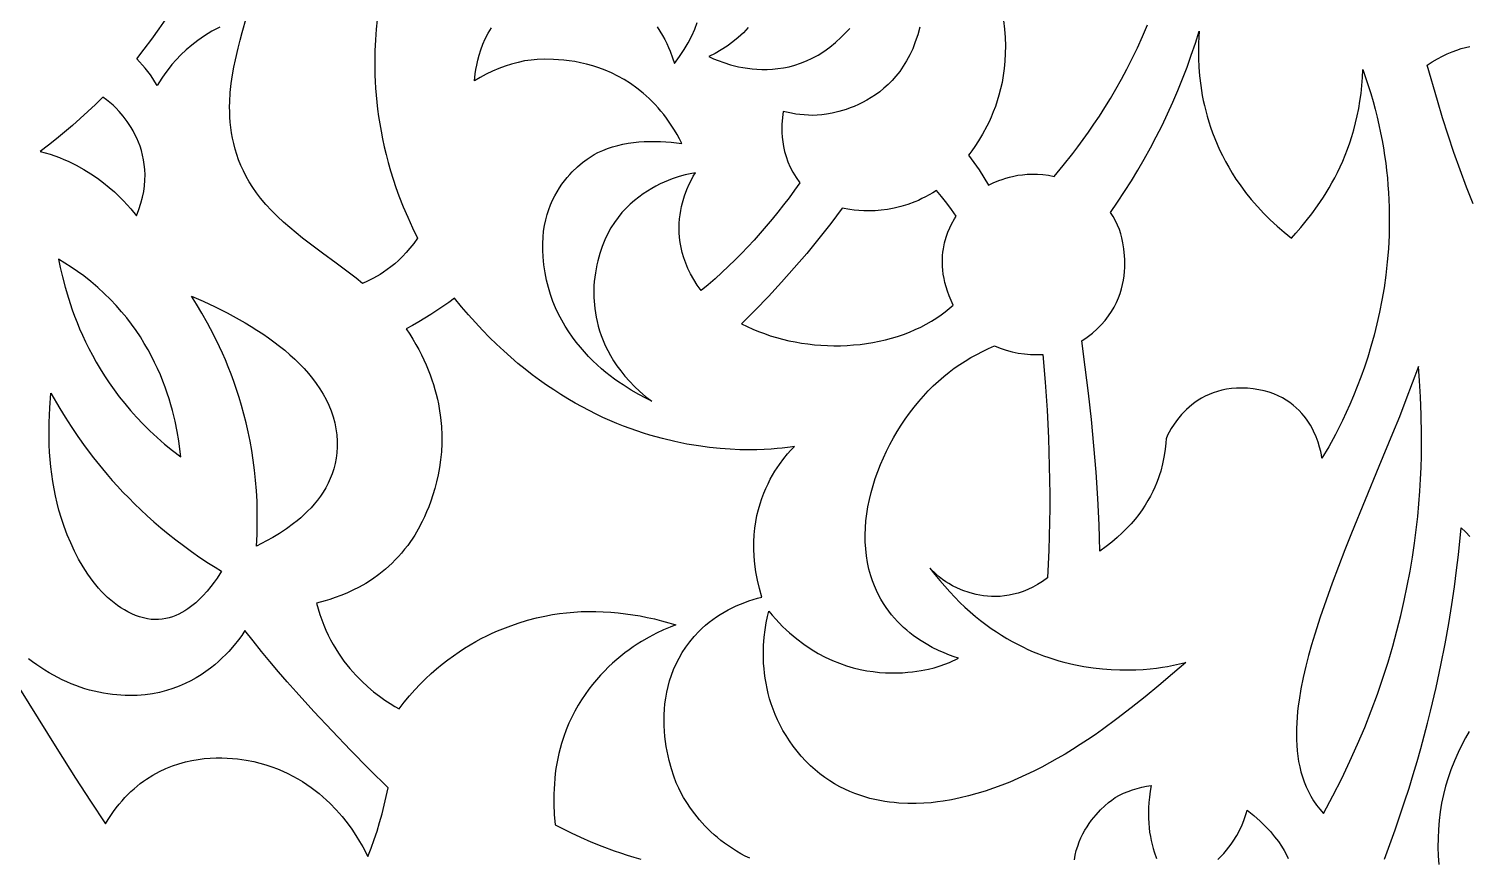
# Model space of a CAD drawing. Extents: x -570 to 570, y -570 to 570.
# Drawn here: x -408.2 to -317.7, y -262 to -209.9 of the extents above; entities that cross this region are included whole.
import ezdxf

# ---------------------------------------------------------------- set-up
doc = ezdxf.new("R2010")
doc.units = 0
doc.layers.add('LAYER_1', color=18, linetype='CONTINUOUS')
doc.layers.add('LAYER_2', color=174, linetype='CONTINUOUS')

msp = doc.modelspace()

# ---------------------------------------------------------------- linework, layer by layer
at = {"layer": 'LAYER_1'}
for points in [[(-396.239, -209.762), (-396.489, -209.889), (-396.73, -210.02), (-396.962, -210.157), (-397.186, -210.297), (-397.609, -210.587), (-397.999, -210.887), (-398.356, -211.194), (-398.683, -211.503), (-398.98, -211.812), (-399.247, -212.115), (-399.487, -212.41), (-399.699, -212.693), (-399.884, -212.959), (-400.18, -213.428), (-400.312, -213.201), (-400.453, -212.977), (-400.602, -212.759), (-400.76, -212.546), (-400.924, -212.339), (-401.096, -212.139), (-401.275, -211.945), (-401.461, -211.758), (-400.984, -211.135), (-400.516, -210.505), (-400.056, -209.868), (-399.605, -209.225)], [(-386.335, -209.288), (-386.397, -209.895), (-386.448, -210.549), (-386.481, -211.248), (-386.494, -211.991), (-386.482, -212.776), (-386.466, -213.184), (-386.441, -213.601), (-386.408, -214.028), (-386.366, -214.465), (-386.314, -214.911), (-386.253, -215.366), (-386.18, -215.83), (-386.097, -216.303), (-386.002, -216.784), (-385.895, -217.273), (-385.775, -217.771), (-385.642, -218.276), (-385.495, -218.788), (-385.334, -219.309), (-385.158, -219.836), (-384.967, -220.37), (-384.703, -221.045), (-384.42, -221.711), (-384.121, -222.372), (-383.812, -223.027), (-384.041, -223.35), (-384.275, -223.65), (-384.513, -223.927), (-384.753, -224.182), (-384.993, -224.416), (-385.233, -224.63), (-385.47, -224.825), (-385.703, -225.002), (-385.931, -225.161), (-386.152, -225.304), (-386.568, -225.545), (-386.94, -225.732), (-387.255, -225.872), (-387.664, -225.546), (-388.08, -225.226), (-388.923, -224.598), (-389.772, -223.975), (-390.615, -223.344), (-391.03, -223.023), (-391.438, -222.695), (-391.839, -222.359), (-392.23, -222.014), (-392.609, -221.658), (-392.977, -221.29), (-393.33, -220.907), (-393.667, -220.509), (-393.927, -220.172), (-394.166, -219.831), (-394.382, -219.489), (-394.578, -219.145), (-394.753, -218.799), (-394.91, -218.453), (-395.048, -218.107), (-395.169, -217.762), (-395.273, -217.418), (-395.362, -217.075), (-395.436, -216.735), (-395.495, -216.397), (-395.542, -216.063), (-395.577, -215.732), (-395.6, -215.406), (-395.613, -215.085), (-395.616, -214.769), (-395.61, -214.46), (-395.575, -213.861), (-395.515, -213.293), (-395.437, -212.761), (-395.348, -212.268), (-395.255, -211.819), (-395.082, -211.071), (-394.961, -210.583), (-394.829, -210.098), (-394.547, -209.131)], [(-352.222, -209.766), (-352.349, -210.243), (-352.496, -210.691), (-352.661, -211.112), (-352.844, -211.507), (-353.042, -211.876), (-353.254, -212.221), (-353.479, -212.541), (-353.714, -212.839), (-353.959, -213.114), (-354.212, -213.368), (-354.471, -213.602), (-354.735, -213.816), (-355.002, -214.011), (-355.271, -214.188), (-355.54, -214.348), (-355.808, -214.492), (-356.073, -214.621), (-356.334, -214.736), (-356.589, -214.836), (-356.836, -214.924), (-357.303, -215.066), (-357.722, -215.166), (-358.081, -215.233), (-358.367, -215.272), (-358.675, -215.298), (-358.944, -215.303), (-359.212, -215.296), (-359.481, -215.279), (-359.749, -215.253), (-360.016, -215.218), (-360.283, -215.175), (-360.81, -215.069), (-360.853, -215.429), (-360.884, -215.873), (-360.889, -216.123), (-360.884, -216.388), (-360.866, -216.667), (-360.833, -216.96), (-360.784, -217.263), (-360.714, -217.575), (-360.623, -217.895), (-360.507, -218.22), (-360.365, -218.55), (-360.194, -218.882), (-359.992, -219.214), (-359.755, -219.546), (-360.088, -220.015), (-360.428, -220.478), (-360.776, -220.937), (-361.132, -221.389), (-361.496, -221.836), (-361.868, -222.277), (-362.246, -222.712), (-362.632, -223.141), (-363.025, -223.563), (-363.426, -223.978), (-363.833, -224.387), (-364.246, -224.788), (-364.666, -225.182), (-365.093, -225.568), (-365.526, -225.947), (-365.964, -226.318), (-366.214, -225.966), (-366.435, -225.618), (-366.628, -225.272), (-366.795, -224.93), (-366.937, -224.591), (-367.056, -224.258), (-367.152, -223.929), (-367.228, -223.606), (-367.284, -223.289), (-367.322, -222.979), (-367.344, -222.676), (-367.35, -222.38), (-367.342, -222.093), (-367.321, -221.815), (-367.289, -221.546), (-367.247, -221.287), (-367.196, -221.038), (-367.139, -220.8), (-367.007, -220.359), (-366.862, -219.967), (-366.716, -219.63), (-366.579, -219.351), (-366.461, -219.135), (-366.329, -218.907), (-366.658, -218.971), (-366.965, -219.043), (-367.347, -219.151), (-367.79, -219.3), (-368.03, -219.392), (-368.28, -219.497), (-368.539, -219.616), (-368.804, -219.748), (-369.073, -219.896), (-369.346, -220.06), (-369.619, -220.24), (-369.892, -220.438), (-370.163, -220.654), (-370.429, -220.888), (-370.689, -221.143), (-370.942, -221.418), (-371.185, -221.714), (-371.416, -222.032), (-371.635, -222.373), (-371.838, -222.738), (-372.025, -223.127), (-372.194, -223.541), (-372.342, -223.981), (-372.469, -224.448), (-372.523, -224.692), (-372.571, -224.943), (-372.613, -225.2), (-372.648, -225.465), (-372.683, -225.749), (-372.704, -226.013), (-372.717, -226.348), (-372.712, -226.748), (-372.681, -227.204), (-372.653, -227.451), (-372.615, -227.71), (-372.567, -227.979), (-372.507, -228.258), (-372.434, -228.545), (-372.347, -228.84), (-372.245, -229.142), (-372.127, -229.45), (-371.992, -229.763), (-371.838, -230.08), (-371.665, -230.4), (-371.472, -230.723), (-371.258, -231.047), (-371.021, -231.371), (-370.76, -231.695), (-370.475, -232.017), (-370.164, -232.337), (-369.826, -232.654), (-369.461, -232.966), (-369.067, -233.273), (-369.449, -233.085), (-369.884, -232.853), (-370.362, -232.575), (-370.872, -232.251), (-371.136, -232.071), (-371.405, -231.878), (-371.677, -231.673), (-371.95, -231.456), (-372.225, -231.226), (-372.498, -230.983), (-372.77, -230.727), (-373.039, -230.458), (-373.303, -230.175), (-373.562, -229.878), (-373.815, -229.568), (-374.059, -229.244), (-374.293, -228.906), (-374.518, -228.553), (-374.73, -228.186), (-374.929, -227.805), (-375.115, -227.408), (-375.284, -226.996), (-375.437, -226.57), (-375.572, -226.128), (-375.688, -225.67), (-375.783, -225.197), (-375.856, -224.707), (-375.906, -224.202), (-375.928, -223.772), (-375.928, -223.359), (-375.907, -222.962), (-375.868, -222.581), (-375.811, -222.217), (-375.737, -221.869), (-375.649, -221.536), (-375.547, -221.219), (-375.432, -220.917), (-375.306, -220.63), (-375.171, -220.358), (-375.028, -220.1), (-374.877, -219.857), (-374.721, -219.627), (-374.56, -219.412), (-374.397, -219.21), (-374.231, -219.022), (-374.066, -218.846), (-373.739, -218.534), (-373.426, -218.272), (-373.139, -218.058), (-372.888, -217.89), (-372.684, -217.766), (-372.458, -217.645), (-372.156, -217.507), (-371.847, -217.385), (-371.531, -217.279), (-371.209, -217.189), (-370.883, -217.113), (-370.551, -217.052), (-370.217, -217.004), (-369.879, -216.969), (-369.54, -216.947), (-369.199, -216.936), (-368.858, -216.936), (-368.518, -216.946), (-368.179, -216.966), (-367.842, -216.996), (-367.508, -217.033), (-367.178, -217.079), (-367.328, -216.788), (-367.483, -216.507), (-367.643, -216.237), (-367.806, -215.977), (-367.973, -215.728), (-368.144, -215.488), (-368.318, -215.257), (-368.496, -215.037), (-368.676, -214.825), (-368.859, -214.623), (-369.045, -214.429), (-369.233, -214.245), (-369.616, -213.901), (-370.005, -213.589), (-370.4, -213.309), (-370.799, -213.057), (-371.199, -212.834), (-371.599, -212.638), (-371.998, -212.466), (-372.394, -212.317), (-372.785, -212.191), (-373.17, -212.084), (-373.546, -211.997), (-373.912, -211.926), (-374.267, -211.871), (-374.609, -211.83), (-374.935, -211.802), (-375.246, -211.785), (-375.809, -211.778), (-376.286, -211.796), (-376.663, -211.828), (-377.064, -211.884), (-377.479, -211.971), (-377.89, -212.081), (-378.296, -212.212), (-378.696, -212.363), (-379.089, -212.532), (-379.474, -212.718), (-379.851, -212.919), (-380.218, -213.134), (-380.17, -212.688), (-380.132, -212.424), (-380.081, -212.138), (-380.014, -211.833), (-379.93, -211.512), (-379.825, -211.179), (-379.697, -210.837), (-379.543, -210.49), (-379.361, -210.141), (-379.148, -209.794)], [(-368.74, -209.746), (-368.556, -210.013), (-368.392, -210.277), (-368.247, -210.537), (-368.121, -210.79), (-368.01, -211.033), (-367.914, -211.265), (-367.759, -211.686), (-367.644, -212.035), (-367.316, -211.599), (-367.026, -211.165), (-366.772, -210.734), (-366.552, -210.306), (-366.364, -209.882), (-366.207, -209.463)], [(-363.01, -209.786), (-363.156, -209.949), (-363.308, -210.108), (-363.466, -210.261), (-363.629, -210.409), (-363.971, -210.689), (-364.331, -210.949), (-364.704, -211.188), (-365.088, -211.407), (-365.479, -211.605), (-365.185, -211.742), (-364.903, -211.858), (-364.543, -211.989), (-364.11, -212.123), (-363.869, -212.186), (-363.613, -212.245), (-363.343, -212.298), (-363.06, -212.344), (-362.765, -212.38), (-362.458, -212.405), (-362.141, -212.419), (-361.815, -212.418), (-361.48, -212.401), (-361.137, -212.367), (-360.789, -212.315), (-360.434, -212.242), (-360.075, -212.147), (-359.712, -212.028), (-359.347, -211.884), (-358.98, -211.713), (-358.612, -211.513), (-358.244, -211.284), (-357.877, -211.022), (-357.513, -210.727), (-357.151, -210.398), (-356.793, -210.031), (-356.608, -209.834)], [(-346.959, -209.335), (-346.893, -209.88), (-346.853, -210.41), (-346.836, -210.922), (-346.841, -211.418), (-346.866, -211.896), (-346.91, -212.357), (-346.97, -212.801), (-347.045, -213.227), (-347.134, -213.636), (-347.235, -214.027), (-347.346, -214.399), (-347.465, -214.753), (-347.591, -215.089), (-347.722, -215.407), (-347.856, -215.705), (-347.992, -215.985), (-348.263, -216.487), (-348.52, -216.912), (-348.751, -217.258), (-348.942, -217.524), (-349.079, -217.708), (-349.15, -217.81), (-348.813, -218.265), (-348.491, -218.732), (-348.184, -219.209), (-347.893, -219.695), (-347.601, -219.554), (-347.238, -219.401), (-347.03, -219.325), (-346.806, -219.252), (-346.566, -219.184), (-346.311, -219.124), (-346.04, -219.072), (-345.755, -219.032), (-345.456, -219.004), (-345.143, -218.992), (-344.817, -218.997), (-344.478, -219.022), (-344.127, -219.067), (-343.764, -219.136), (-343.205, -218.463), (-342.595, -217.694), (-342.274, -217.273), (-341.945, -216.827), (-341.61, -216.358), (-341.269, -215.864), (-340.925, -215.347), (-340.578, -214.805), (-340.231, -214.239), (-339.884, -213.649), (-339.539, -213.035), (-339.199, -212.397), (-338.864, -211.735), (-338.535, -211.049), (-338.215, -210.339), (-337.905, -209.606)], [(-317.409, -220.872), (-317.839, -219.806), (-318.243, -218.731), (-318.625, -217.647), (-318.989, -216.556), (-319.336, -215.459), (-319.67, -214.359), (-320.31, -212.15), (-319.987, -211.939), (-319.668, -211.75), (-319.354, -211.583), (-319.045, -211.437), (-318.744, -211.31), (-318.451, -211.2), (-318.167, -211.107), (-317.893, -211.029), (-317.63, -210.964)], [(-362.897, -262.002), (-363.189, -261.861), (-363.471, -261.712), (-363.742, -261.557), (-364.003, -261.395), (-364.253, -261.228), (-364.494, -261.056), (-364.725, -260.879), (-364.945, -260.699), (-365.156, -260.517), (-365.358, -260.332), (-365.732, -259.957), (-366.07, -259.582), (-366.372, -259.21), (-366.639, -258.848), (-366.872, -258.501), (-367.071, -258.174), (-367.239, -257.872), (-367.376, -257.601), (-367.528, -257.256), (-367.685, -256.845), (-367.839, -256.372), (-367.982, -255.846), (-368.048, -255.565), (-368.107, -255.273), (-368.161, -254.971), (-368.206, -254.659), (-368.244, -254.339), (-368.272, -254.011), (-368.29, -253.676), (-368.297, -253.335), (-368.291, -252.989), (-368.272, -252.638), (-368.24, -252.284), (-368.192, -251.927), (-368.128, -251.569), (-368.047, -251.209), (-367.949, -250.849), (-367.831, -250.489), (-367.694, -250.131), (-367.536, -249.775), (-367.356, -249.422), (-367.153, -249.073), (-366.927, -248.729), (-366.677, -248.39), (-366.4, -248.058), (-366.098, -247.733), (-365.896, -247.536), (-365.685, -247.348), (-365.467, -247.168), (-365.24, -246.997), (-365.007, -246.834), (-364.767, -246.679), (-364.522, -246.532), (-364.271, -246.394), (-364.016, -246.263), (-363.756, -246.141), (-363.493, -246.027), (-363.227, -245.921), (-362.958, -245.824), (-362.688, -245.734), (-362.416, -245.652), (-362.144, -245.578), (-362.301, -245.038), (-362.427, -244.512), (-362.524, -244.001), (-362.594, -243.504), (-362.638, -243.023), (-362.659, -242.556), (-362.656, -242.105), (-362.633, -241.669), (-362.591, -241.249), (-362.531, -240.844), (-362.456, -240.455), (-362.366, -240.081), (-362.263, -239.724), (-362.15, -239.382), (-362.027, -239.057), (-361.897, -238.748), (-361.76, -238.455), (-361.619, -238.179), (-361.476, -237.92), (-361.331, -237.678), (-361.044, -237.243), (-360.773, -236.878), (-360.53, -236.582), (-360.328, -236.358), (-360.101, -236.124), (-360.367, -236.159), (-360.862, -236.219), (-361.19, -236.251), (-361.568, -236.281), (-361.994, -236.305), (-362.466, -236.321), (-362.982, -236.326), (-363.538, -236.317), (-364.134, -236.292), (-364.765, -236.247), (-365.431, -236.179), (-366.129, -236.086), (-366.856, -235.964), (-367.61, -235.812), (-368.389, -235.625), (-368.787, -235.518), (-369.19, -235.402), (-369.599, -235.275), (-370.012, -235.139), (-370.43, -234.991), (-370.852, -234.833), (-371.277, -234.663), (-371.707, -234.482), (-372.139, -234.288), (-372.575, -234.083), (-373.013, -233.864), (-373.454, -233.632), (-373.897, -233.387), (-374.342, -233.127), (-374.788, -232.854), (-375.235, -232.566), (-375.684, -232.263), (-376.133, -231.944), (-376.583, -231.61), (-377.032, -231.26), (-377.482, -230.894), (-377.931, -230.511), (-378.379, -230.111), (-378.826, -229.693), (-379.272, -229.258), (-379.716, -228.804), (-380.159, -228.332), (-380.599, -227.841), (-381.036, -227.33), (-381.471, -226.801), (-381.834, -227.065), (-382.203, -227.323), (-382.576, -227.574), (-382.953, -227.818), (-383.335, -228.056), (-383.721, -228.287), (-384.111, -228.511), (-384.505, -228.727), (-384.29, -229.055), (-384.088, -229.381), (-383.898, -229.706), (-383.72, -230.029), (-383.554, -230.35), (-383.4, -230.669), (-383.257, -230.985), (-383.126, -231.3), (-383.004, -231.612), (-382.894, -231.921), (-382.793, -232.228), (-382.702, -232.533), (-382.621, -232.834), (-382.549, -233.133), (-382.486, -233.429), (-382.432, -233.721), (-382.348, -234.297), (-382.295, -234.859), (-382.271, -235.406), (-382.274, -235.938), (-382.3, -236.454), (-382.348, -236.953), (-382.415, -237.434), (-382.5, -237.897), (-382.598, -238.34), (-382.71, -238.763), (-382.831, -239.165), (-382.959, -239.544), (-383.093, -239.901), (-383.23, -240.234), (-383.367, -240.543), (-383.502, -240.826), (-383.757, -241.313), (-383.976, -241.689), (-384.141, -241.947), (-384.232, -242.079), (-384.419, -242.336), (-384.61, -242.58), (-384.804, -242.813), (-385.001, -243.036), (-385.201, -243.248), (-385.403, -243.449), (-385.607, -243.64), (-385.812, -243.822), (-386.226, -244.156), (-386.64, -244.454), (-387.052, -244.719), (-387.46, -244.952), (-387.858, -245.156), (-388.246, -245.334), (-388.618, -245.486), (-388.973, -245.616), (-389.308, -245.725), (-389.618, -245.817), (-390.154, -245.955), (-390.055, -246.32), (-389.945, -246.673), (-389.826, -247.016), (-389.699, -247.346), (-389.562, -247.666), (-389.418, -247.975), (-389.267, -248.272), (-389.11, -248.559), (-388.946, -248.836), (-388.777, -249.102), (-388.604, -249.358), (-388.426, -249.603), (-388.245, -249.839), (-388.061, -250.064), (-387.687, -250.487), (-387.308, -250.872), (-386.931, -251.22), (-386.559, -251.533), (-386.197, -251.812), (-385.85, -252.057), (-385.524, -252.271), (-385.223, -252.455), (-384.952, -252.608), (-384.631, -252.193), (-384.304, -251.796), (-383.971, -251.419), (-383.634, -251.06), (-383.292, -250.719), (-382.947, -250.395), (-382.599, -250.088), (-382.249, -249.798), (-381.897, -249.524), (-381.544, -249.266), (-381.191, -249.023), (-380.838, -248.794), (-380.487, -248.58), (-380.137, -248.38), (-379.789, -248.193), (-379.445, -248.019), (-379.104, -247.858), (-378.768, -247.708), (-378.436, -247.57), (-378.11, -247.443), (-377.478, -247.221), (-376.877, -247.037), (-376.312, -246.889), (-375.787, -246.772), (-375.309, -246.683), (-374.882, -246.618), (-374.425, -246.564), (-373.966, -246.524), (-373.505, -246.499), (-373.043, -246.487), (-372.579, -246.49), (-372.116, -246.505), (-371.652, -246.534), (-371.189, -246.575), (-370.727, -246.628), (-370.266, -246.694), (-369.808, -246.771), (-369.352, -246.86), (-368.899, -246.96), (-368.449, -247.071), (-368.004, -247.193), (-367.562, -247.324), (-367.921, -247.464), (-368.323, -247.638), (-368.763, -247.847), (-369.232, -248.095), (-369.725, -248.383), (-369.979, -248.542), (-370.235, -248.713), (-370.494, -248.894), (-370.755, -249.087), (-371.016, -249.292), (-371.277, -249.508), (-371.538, -249.737), (-371.796, -249.977), (-372.052, -250.231), (-372.304, -250.497), (-372.552, -250.777), (-372.794, -251.07), (-373.031, -251.376), (-373.261, -251.697), (-373.482, -252.032), (-373.695, -252.381), (-373.899, -252.745), (-374.092, -253.123), (-374.275, -253.517), (-374.445, -253.927), (-374.602, -254.352), (-374.745, -254.794), (-374.833, -255.101), (-374.912, -255.411), (-374.981, -255.724), (-375.041, -256.039), (-375.093, -256.357), (-375.136, -256.676), (-375.171, -256.996), (-375.197, -257.318), (-375.216, -257.64), (-375.227, -257.962), (-375.228, -258.608), (-375.201, -259.251), (-375.148, -259.89), (-374.676, -260.132), (-374.145, -260.396), (-373.555, -260.673), (-372.908, -260.958), (-372.203, -261.244), (-371.443, -261.526), (-371.042, -261.663), (-370.627, -261.796), (-370.198, -261.924), (-369.756, -262.048)], [(-322.992, -262.049), (-322.651, -261.127), (-322.327, -260.219), (-322.019, -259.326), (-321.727, -258.448), (-321.451, -257.586), (-321.191, -256.74), (-320.944, -255.909), (-320.712, -255.095), (-320.494, -254.296), (-320.288, -253.514), (-320.096, -252.749), (-319.747, -251.269), (-319.443, -249.857), (-319.179, -248.516), (-318.954, -247.247), (-318.761, -246.051), (-318.598, -244.93), (-318.461, -243.885), (-318.345, -242.918), (-318.164, -241.225), (-317.881, -241.493), (-317.616, -241.766)], [(-408.828, -251.326), (-407.661, -253.212), (-406.486, -255.094), (-405.303, -256.97), (-404.367, -258.41), (-403.418, -259.841), (-403.254, -259.571), (-403.087, -259.313), (-402.916, -259.066), (-402.741, -258.83), (-402.563, -258.604), (-402.381, -258.389), (-402.197, -258.185), (-402.01, -257.99), (-401.82, -257.805), (-401.628, -257.63), (-401.434, -257.464), (-401.238, -257.307), (-401.04, -257.159), (-400.84, -257.02), (-400.437, -256.767), (-400.03, -256.545), (-399.621, -256.354), (-399.212, -256.191), (-398.803, -256.055), (-398.397, -255.944), (-397.995, -255.855), (-397.599, -255.788), (-397.211, -255.739), (-396.831, -255.709), (-396.463, -255.694), (-396.106, -255.693), (-395.764, -255.704), (-395.437, -255.726), (-395.127, -255.756), (-394.566, -255.834), (-394.092, -255.925), (-393.72, -256.013), (-393.329, -256.126), (-392.964, -256.251), (-392.612, -256.385), (-392.273, -256.529), (-391.946, -256.681), (-391.631, -256.842), (-391.328, -257.01), (-391.037, -257.184), (-390.758, -257.365), (-390.489, -257.551), (-390.232, -257.742), (-389.986, -257.937), (-389.75, -258.136), (-389.525, -258.338), (-389.31, -258.542), (-388.909, -258.954), (-388.547, -259.368), (-388.221, -259.779), (-387.929, -260.18), (-387.67, -260.569), (-387.441, -260.938), (-387.242, -261.283), (-386.923, -261.882), (-386.718, -261.358), (-386.526, -260.829), (-386.347, -260.294), (-386.181, -259.755), (-386.029, -259.212), (-385.89, -258.666), (-385.764, -258.117), (-385.652, -257.566), (-386.84, -256.39), (-388.016, -255.201), (-389.176, -253.996), (-390.318, -252.775), (-391.44, -251.535), (-391.992, -250.907), (-392.538, -250.274), (-393.078, -249.636), (-393.611, -248.993), (-394.136, -248.343), (-394.654, -247.688), (-394.858, -247.993), (-395.06, -248.272), (-395.33, -248.611), (-395.669, -248.996), (-395.864, -249.2), (-396.077, -249.409), (-396.307, -249.622), (-396.555, -249.835), (-396.821, -250.047), (-397.104, -250.257), (-397.405, -250.461), (-397.724, -250.657), (-398.062, -250.845), (-398.417, -251.021), (-398.791, -251.184), (-399.183, -251.331), (-399.594, -251.461), (-400.023, -251.571), (-400.471, -251.659), (-400.937, -251.724), (-401.422, -251.764), (-401.927, -251.775), (-402.186, -251.769), (-402.45, -251.756), (-402.719, -251.735), (-402.992, -251.706), (-403.271, -251.668), (-403.554, -251.622), (-403.842, -251.566), (-404.135, -251.501), (-404.427, -251.427), (-404.718, -251.343), (-405.007, -251.25), (-405.294, -251.147), (-405.578, -251.035), (-405.86, -250.914), (-406.14, -250.784), (-406.417, -250.646), (-406.69, -250.5), (-406.96, -250.346), (-407.227, -250.184), (-407.49, -250.015), (-407.749, -249.839), (-408.003, -249.656), (-408.254, -249.466)], [(-317.667, -254.036), (-317.897, -254.433), (-318.13, -254.871), (-318.363, -255.349), (-318.593, -255.871), (-318.817, -256.436), (-318.996, -256.948), (-319.153, -257.47), (-319.287, -258.001), (-319.399, -258.539), (-319.489, -259.083), (-319.557, -259.632), (-319.604, -260.184), (-319.628, -260.739), (-319.631, -261.294), (-319.613, -261.849), (-319.574, -262.402)], [(-342.497, -262.1), (-342.443, -261.799), (-342.372, -261.509), (-342.287, -261.231), (-342.189, -260.965), (-342.08, -260.71), (-341.961, -260.467), (-341.834, -260.235), (-341.7, -260.016), (-341.561, -259.809), (-341.419, -259.614), (-341.274, -259.431), (-341.129, -259.26), (-340.845, -258.955), (-340.577, -258.7), (-340.339, -258.496), (-340.143, -258.342), (-339.926, -258.191), (-339.667, -258.043), (-339.398, -257.911), (-339.121, -257.794), (-338.838, -257.692), (-338.55, -257.605), (-338.258, -257.53), (-337.963, -257.469), (-337.668, -257.42), (-337.731, -257.792), (-337.779, -258.152), (-337.813, -258.501), (-337.833, -258.839), (-337.84, -259.166), (-337.836, -259.482), (-337.821, -259.787), (-337.795, -260.08), (-337.76, -260.362), (-337.717, -260.633), (-337.666, -260.893), (-337.609, -261.141), (-337.545, -261.378), (-337.476, -261.604), (-337.327, -262.023)], [(-333.473, -262.079), (-333.277, -261.887), (-333.095, -261.694), (-332.927, -261.501), (-332.773, -261.309), (-332.63, -261.119), (-332.5, -260.93), (-332.274, -260.565), (-332.09, -260.22), (-331.944, -259.902), (-331.832, -259.619), (-331.691, -259.185), (-331.634, -258.975), (-331.203, -259.319), (-330.817, -259.66), (-330.472, -259.996), (-330.168, -260.326), (-329.9, -260.645), (-329.668, -260.953), (-329.468, -261.246), (-329.299, -261.522), (-329.158, -261.778), (-329.043, -262.012)]]:
    msp.add_lwpolyline(points, dxfattribs=at)
for points in [[(-328.847, -223.012), (-328.56, -222.702), (-328.245, -222.345), (-327.909, -221.941), (-327.558, -221.491), (-327.197, -220.995), (-326.833, -220.452), (-326.652, -220.163), (-326.472, -219.862), (-326.295, -219.549), (-326.12, -219.224), (-325.95, -218.888), (-325.783, -218.54), (-325.622, -218.18), (-325.468, -217.808), (-325.319, -217.425), (-325.179, -217.029), (-325.047, -216.622), (-324.923, -216.203), (-324.81, -215.772), (-324.707, -215.328), (-324.616, -214.873), (-324.536, -214.406), (-324.47, -213.927), (-324.417, -213.436), (-324.378, -212.933), (-324.355, -212.418), (-324.178, -212.924), (-324.012, -213.428), (-323.857, -213.929), (-323.712, -214.427), (-323.579, -214.923), (-323.455, -215.415), (-323.342, -215.905), (-323.238, -216.391), (-323.145, -216.874), (-323.06, -217.354), (-322.985, -217.831), (-322.919, -218.304), (-322.862, -218.773), (-322.813, -219.239), (-322.773, -219.701), (-322.741, -220.16), (-322.7, -221.065), (-322.689, -221.955), (-322.706, -222.827), (-322.75, -223.683), (-322.818, -224.52), (-322.91, -225.339), (-323.022, -226.138), (-323.155, -226.917), (-323.305, -227.676), (-323.47, -228.413), (-323.651, -229.129), (-323.844, -229.822), (-324.047, -230.492), (-324.26, -231.138), (-324.48, -231.759), (-324.705, -232.355), (-324.935, -232.925), (-325.166, -233.469), (-325.398, -233.986), (-325.628, -234.474), (-325.856, -234.935), (-326.078, -235.366), (-326.502, -236.139), (-326.925, -236.858), (-326.961, -236.633), (-327.005, -236.422), (-327.07, -236.16), (-327.163, -235.855), (-327.287, -235.517), (-327.448, -235.156), (-327.543, -234.971), (-327.648, -234.783), (-327.765, -234.594), (-327.894, -234.406), (-328.035, -234.219), (-328.189, -234.035), (-328.356, -233.856), (-328.537, -233.681), (-328.733, -233.513), (-328.944, -233.353), (-329.171, -233.201), (-329.413, -233.06), (-329.673, -232.93), (-329.95, -232.813), (-330.244, -232.709), (-330.557, -232.621), (-330.889, -232.548), (-331.241, -232.494), (-331.606, -232.458), (-331.956, -232.444), (-332.292, -232.451), (-332.614, -232.476), (-332.922, -232.519), (-333.216, -232.579), (-333.497, -232.654), (-333.765, -232.743), (-334.019, -232.845), (-334.261, -232.957), (-334.49, -233.08), (-334.706, -233.211), (-334.91, -233.35), (-335.102, -233.494), (-335.282, -233.643), (-335.451, -233.796), (-335.608, -233.951), (-335.754, -234.106), (-336.012, -234.414), (-336.228, -234.709), (-336.404, -234.981), (-336.539, -235.219), (-336.637, -235.413), (-336.726, -235.626), (-336.751, -235.885), (-336.771, -236.124), (-336.806, -236.427), (-336.862, -236.788), (-336.947, -237.201), (-337.067, -237.658), (-337.143, -237.901), (-337.23, -238.153), (-337.329, -238.413), (-337.442, -238.68), (-337.568, -238.953), (-337.71, -239.231), (-337.867, -239.514), (-338.041, -239.801), (-338.233, -240.09), (-338.442, -240.382), (-338.672, -240.675), (-338.921, -240.968), (-339.191, -241.261), (-339.483, -241.553), (-339.797, -241.843), (-340.136, -242.13), (-340.498, -242.413), (-340.886, -242.691), (-340.907, -241.863), (-340.936, -241.035), (-341.017, -239.38), (-341.127, -237.725), (-341.263, -236.072), (-341.424, -234.422), (-341.608, -232.773), (-341.812, -231.128), (-342.034, -229.485), (-341.681, -229.242), (-341.359, -228.989), (-341.066, -228.729), (-340.8, -228.463), (-340.561, -228.19), (-340.348, -227.913), (-340.159, -227.632), (-339.992, -227.349), (-339.848, -227.064), (-339.724, -226.779), (-339.619, -226.494), (-339.532, -226.211), (-339.462, -225.931), (-339.407, -225.654), (-339.366, -225.382), (-339.339, -225.116), (-339.323, -224.856), (-339.318, -224.604), (-339.322, -224.361), (-339.334, -224.128), (-339.378, -223.696), (-339.439, -223.316), (-339.507, -222.997), (-339.573, -222.746), (-339.658, -222.484), (-339.778, -222.204), (-339.913, -221.931), (-340.063, -221.665), (-340.226, -221.408), (-339.773, -220.756), (-339.334, -220.093), (-338.908, -219.421), (-338.496, -218.739), (-338.097, -218.049), (-337.712, -217.35), (-337.341, -216.644), (-336.984, -215.93), (-336.641, -215.209), (-336.312, -214.481), (-335.998, -213.748), (-335.698, -213.009), (-335.412, -212.265), (-335.141, -211.516), (-334.885, -210.763), (-334.643, -210.007), (-334.667, -210.374), (-334.685, -210.785), (-334.693, -211.24), (-334.688, -211.733), (-334.666, -212.263), (-334.622, -212.827), (-334.551, -213.422), (-334.451, -214.044), (-334.389, -214.365), (-334.317, -214.692), (-334.236, -215.024), (-334.145, -215.361), (-334.043, -215.703), (-333.93, -216.05), (-333.806, -216.4), (-333.669, -216.754), (-333.52, -217.112), (-333.358, -217.473), (-333.182, -217.836), (-332.991, -218.202), (-332.786, -218.569), (-332.566, -218.938), (-332.331, -219.308), (-332.079, -219.679), (-331.735, -220.147), (-331.371, -220.601), (-330.989, -221.041), (-330.589, -221.466), (-330.173, -221.876), (-329.744, -222.27), (-329.301, -222.649)], [(-407.522, -217.569), (-407.208, -217.657), (-406.903, -217.752), (-406.608, -217.853), (-406.321, -217.96), (-406.044, -218.072), (-405.775, -218.19), (-405.262, -218.438), (-404.784, -218.7), (-404.338, -218.975), (-403.924, -219.257), (-403.541, -219.544), (-403.188, -219.832), (-402.863, -220.119), (-402.567, -220.4), (-402.297, -220.673), (-401.836, -221.179), (-401.47, -221.61), (-401.317, -221.214), (-401.192, -220.827), (-401.093, -220.45), (-401.02, -220.083), (-400.971, -219.725), (-400.944, -219.378), (-400.937, -219.041), (-400.95, -218.715), (-400.981, -218.399), (-401.028, -218.094), (-401.089, -217.8), (-401.164, -217.517), (-401.251, -217.246), (-401.348, -216.986), (-401.454, -216.738), (-401.567, -216.502), (-401.686, -216.278), (-401.809, -216.066), (-401.935, -215.867), (-402.063, -215.68), (-402.315, -215.345), (-402.556, -215.062), (-402.771, -214.834), (-402.95, -214.66), (-403.15, -214.485), (-403.367, -214.321), (-403.589, -214.161), (-404.055, -214.614), (-404.529, -215.061), (-405.01, -215.5), (-405.498, -215.931), (-405.994, -216.354), (-406.496, -216.768), (-407.006, -217.173)], [(-350.111, -227.226), (-350.25, -226.932), (-350.372, -226.644), (-350.476, -226.361), (-350.563, -226.085), (-350.635, -225.814), (-350.693, -225.55), (-350.736, -225.293), (-350.767, -225.042), (-350.785, -224.798), (-350.793, -224.562), (-350.79, -224.333), (-350.778, -224.112), (-350.757, -223.898), (-350.729, -223.693), (-350.653, -223.308), (-350.558, -222.958), (-350.45, -222.645), (-350.336, -222.371), (-350.224, -222.137), (-350.033, -221.797), (-349.933, -221.641), (-350.222, -221.222), (-350.525, -220.812), (-350.84, -220.413), (-351.168, -220.023), (-351.397, -220.168), (-351.624, -220.301), (-351.852, -220.425), (-352.078, -220.539), (-352.303, -220.644), (-352.527, -220.739), (-352.97, -220.904), (-353.404, -221.037), (-353.828, -221.141), (-354.24, -221.218), (-354.638, -221.27), (-355.02, -221.301), (-355.385, -221.313), (-355.729, -221.309), (-356.052, -221.291), (-356.351, -221.263), (-356.625, -221.226), (-357.089, -221.139), (-357.815, -222.1), (-358.561, -223.047), (-359.326, -223.979), (-360.109, -224.897), (-360.91, -225.798), (-361.729, -226.683), (-362.566, -227.551), (-363.419, -228.402), (-363.075, -228.574), (-362.722, -228.736), (-362.36, -228.886), (-361.991, -229.025), (-361.615, -229.153), (-361.233, -229.269), (-360.845, -229.373), (-360.452, -229.466), (-360.054, -229.547), (-359.653, -229.616), (-359.249, -229.673), (-358.842, -229.718), (-358.433, -229.752), (-358.023, -229.773), (-357.612, -229.783), (-357.201, -229.78), (-356.791, -229.765), (-356.382, -229.737), (-355.975, -229.697), (-355.571, -229.645), (-355.169, -229.581), (-354.772, -229.503), (-354.379, -229.414), (-353.991, -229.311), (-353.608, -229.196), (-353.232, -229.068), (-352.863, -228.927), (-352.502, -228.773), (-352.149, -228.607), (-351.805, -228.427), (-351.47, -228.234), (-351.145, -228.028), (-350.877, -227.841), (-350.616, -227.643)], [(-406.384, -224.334), (-406.272, -224.86), (-406.134, -225.45), (-405.963, -226.097), (-405.756, -226.794), (-405.508, -227.535), (-405.367, -227.921), (-405.214, -228.315), (-405.048, -228.716), (-404.869, -229.125), (-404.675, -229.54), (-404.468, -229.96), (-404.245, -230.385), (-404.007, -230.814), (-403.752, -231.245), (-403.48, -231.679), (-403.191, -232.115), (-402.884, -232.55), (-402.558, -232.986), (-402.213, -233.421), (-401.848, -233.853), (-401.463, -234.284), (-401.056, -234.71), (-400.628, -235.133), (-400.178, -235.55), (-399.705, -235.962), (-399.208, -236.367), (-398.687, -236.764), (-398.742, -236.29), (-398.817, -235.755), (-398.917, -235.165), (-399.047, -234.527), (-399.213, -233.846), (-399.311, -233.492), (-399.42, -233.13), (-399.539, -232.76), (-399.671, -232.384), (-399.815, -232.002), (-399.973, -231.616), (-400.144, -231.224), (-400.33, -230.83), (-400.53, -230.433), (-400.747, -230.034), (-400.98, -229.634), (-401.229, -229.234), (-401.496, -228.834), (-401.782, -228.436), (-402.086, -228.04), (-402.41, -227.647), (-402.753, -227.258), (-403.117, -226.873), (-403.503, -226.493), (-403.911, -226.12), (-404.341, -225.754), (-404.794, -225.395), (-405.179, -225.112), (-405.574, -224.843), (-405.976, -224.584)], [(-398.011, -226.658), (-397.274, -226.981), (-396.523, -227.334), (-395.766, -227.716), (-395.01, -228.128), (-394.635, -228.345), (-394.263, -228.569), (-393.895, -228.801), (-393.533, -229.04), (-393.177, -229.287), (-392.828, -229.541), (-392.487, -229.802), (-392.155, -230.071), (-391.833, -230.348), (-391.522, -230.632), (-391.224, -230.923), (-390.938, -231.222), (-390.666, -231.528), (-390.409, -231.842), (-390.168, -232.163), (-389.944, -232.492), (-389.738, -232.828), (-389.551, -233.172), (-389.384, -233.523), (-389.237, -233.882), (-389.112, -234.248), (-389.01, -234.622), (-388.931, -235.004), (-388.877, -235.393), (-388.85, -235.776), (-388.847, -236.147), (-388.868, -236.507), (-388.911, -236.855), (-388.976, -237.193), (-389.061, -237.519), (-389.164, -237.833), (-389.284, -238.137), (-389.42, -238.43), (-389.571, -238.712), (-389.735, -238.984), (-389.911, -239.244), (-390.098, -239.495), (-390.294, -239.734), (-390.498, -239.964), (-390.709, -240.183), (-390.925, -240.393), (-391.145, -240.592), (-391.369, -240.781), (-391.593, -240.961), (-392.042, -241.291), (-392.481, -241.582), (-392.9, -241.837), (-393.288, -242.055), (-393.931, -242.386), (-393.893, -241.658), (-393.874, -240.945), (-393.875, -240.247), (-393.893, -239.563), (-393.928, -238.894), (-393.98, -238.24), (-394.047, -237.601), (-394.128, -236.977), (-394.222, -236.367), (-394.329, -235.773), (-394.447, -235.194), (-394.576, -234.63), (-394.715, -234.081), (-394.863, -233.548), (-395.019, -233.031), (-395.182, -232.528), (-395.351, -232.042), (-395.525, -231.57), (-395.704, -231.115), (-395.886, -230.676), (-396.071, -230.252), (-396.257, -229.844), (-396.631, -229.077), (-397.001, -228.374), (-397.359, -227.736), (-397.698, -227.164)], [(-361.706, -246.468), (-361.492, -246.723), (-361.276, -246.966), (-361.059, -247.199), (-360.84, -247.422), (-360.62, -247.634), (-360.399, -247.837), (-360.177, -248.029), (-359.954, -248.213), (-359.506, -248.551), (-359.056, -248.855), (-358.606, -249.124), (-358.157, -249.361), (-357.71, -249.568), (-357.267, -249.747), (-356.828, -249.898), (-356.396, -250.025), (-355.97, -250.128), (-355.553, -250.209), (-355.146, -250.27), (-354.75, -250.313), (-354.366, -250.339), (-353.995, -250.35), (-353.639, -250.348), (-353.3, -250.335), (-352.977, -250.312), (-352.673, -250.281), (-352.126, -250.202), (-351.668, -250.111), (-351.309, -250.023), (-350.93, -249.909), (-350.636, -249.803), (-350.347, -249.685), (-349.776, -249.428), (-350.045, -249.34), (-350.35, -249.229), (-350.686, -249.094), (-351.047, -248.933), (-351.428, -248.745), (-351.822, -248.526), (-352.225, -248.275), (-352.631, -247.99), (-352.833, -247.834), (-353.033, -247.669), (-353.232, -247.494), (-353.428, -247.309), (-353.62, -247.115), (-353.808, -246.91), (-353.99, -246.695), (-354.168, -246.468), (-354.338, -246.231), (-354.502, -245.982), (-354.658, -245.722), (-354.806, -245.45), (-354.944, -245.166), (-355.072, -244.87), (-355.19, -244.561), (-355.297, -244.239), (-355.41, -243.826), (-355.501, -243.407), (-355.57, -242.981), (-355.617, -242.551), (-355.643, -242.116), (-355.649, -241.677), (-355.634, -241.236), (-355.6, -240.792), (-355.547, -240.347), (-355.476, -239.902), (-355.386, -239.456), (-355.28, -239.012), (-355.157, -238.569), (-355.017, -238.128), (-354.862, -237.69), (-354.692, -237.257), (-354.508, -236.828), (-354.309, -236.404), (-354.097, -235.986), (-353.873, -235.575), (-353.636, -235.172), (-353.387, -234.777), (-353.127, -234.391), (-352.857, -234.015), (-352.576, -233.65), (-352.286, -233.296), (-351.987, -232.954), (-351.679, -232.625), (-351.364, -232.309), (-351.041, -232.008), (-350.712, -231.721), (-350.376, -231.451), (-350.045, -231.204), (-349.705, -230.968), (-349.356, -230.745), (-349, -230.533), (-348.637, -230.332), (-348.268, -230.143), (-347.894, -229.965), (-347.516, -229.799), (-347.157, -229.943), (-346.788, -230.066), (-346.411, -230.167), (-346.028, -230.246), (-345.641, -230.302), (-345.252, -230.334), (-344.863, -230.344), (-344.477, -230.329), (-344.332, -232.081), (-344.215, -233.836), (-344.168, -234.714), (-344.127, -235.593), (-344.095, -236.472), (-344.07, -237.352), (-344.053, -238.231), (-344.045, -239.111), (-344.045, -239.99), (-344.054, -240.87), (-344.071, -241.749), (-344.098, -242.627), (-344.134, -243.505), (-344.18, -244.383), (-344.494, -244.603), (-344.805, -244.797), (-345.114, -244.965), (-345.42, -245.109), (-345.723, -245.23), (-346.021, -245.33), (-346.315, -245.409), (-346.603, -245.47), (-346.887, -245.512), (-347.164, -245.538), (-347.435, -245.549), (-347.699, -245.545), (-347.955, -245.529), (-348.204, -245.501), (-348.444, -245.463), (-348.675, -245.417), (-348.897, -245.362), (-349.11, -245.301), (-349.503, -245.165), (-349.851, -245.018), (-350.151, -244.871), (-350.398, -244.733), (-350.588, -244.615), (-350.785, -244.479), (-350.994, -244.311), (-351.194, -244.132), (-351.577, -243.756), (-351.272, -244.156), (-350.962, -244.54), (-350.65, -244.907), (-350.334, -245.259), (-350.016, -245.596), (-349.696, -245.917), (-349.373, -246.224), (-349.048, -246.516), (-348.721, -246.795), (-348.393, -247.059), (-348.064, -247.31), (-347.733, -247.548), (-347.402, -247.773), (-347.071, -247.986), (-346.739, -248.187), (-346.407, -248.375), (-346.076, -248.552), (-345.745, -248.718), (-345.415, -248.873), (-345.086, -249.017), (-344.759, -249.151), (-344.433, -249.275), (-344.108, -249.39), (-343.786, -249.495), (-343.466, -249.591), (-343.149, -249.678), (-342.523, -249.828), (-341.91, -249.947), (-341.313, -250.038), (-340.733, -250.102), (-340.173, -250.144), (-339.634, -250.164), (-339.118, -250.166), (-338.628, -250.152), (-338.166, -250.126), (-337.732, -250.088), (-337.331, -250.042), (-336.963, -249.991), (-336.63, -249.936), (-336.08, -249.828), (-335.697, -249.738), (-335.496, -249.686), (-336.329, -250.412), (-337.178, -251.135), (-338.042, -251.85), (-338.923, -252.554), (-339.819, -253.241), (-340.732, -253.907), (-341.194, -254.231), (-341.661, -254.548), (-342.131, -254.857), (-342.606, -255.158), (-343.084, -255.451), (-343.567, -255.734), (-344.054, -256.008), (-344.544, -256.271), (-345.039, -256.523), (-345.538, -256.764), (-346.042, -256.992), (-346.549, -257.208), (-347.06, -257.411), (-347.576, -257.6), (-348.095, -257.774), (-348.619, -257.934), (-349.147, -258.078), (-349.679, -258.206), (-350.216, -258.318), (-350.756, -258.412), (-351.103, -258.462), (-351.503, -258.506), (-351.952, -258.541), (-352.443, -258.561), (-352.972, -258.559), (-353.533, -258.531), (-353.824, -258.505), (-354.12, -258.471), (-354.422, -258.427), (-354.728, -258.373), (-355.037, -258.309), (-355.35, -258.233), (-355.666, -258.145), (-355.983, -258.044), (-356.301, -257.93), (-356.619, -257.802), (-356.937, -257.659), (-357.254, -257.5), (-357.569, -257.325), (-357.881, -257.133), (-358.191, -256.924), (-358.496, -256.696), (-358.797, -256.45), (-359.093, -256.184), (-359.382, -255.897), (-359.665, -255.59), (-359.935, -255.27), (-360.185, -254.946), (-360.416, -254.62), (-360.628, -254.291), (-360.823, -253.961), (-361.001, -253.629), (-361.163, -253.297), (-361.308, -252.965), (-361.439, -252.633), (-361.555, -252.302), (-361.657, -251.974), (-361.745, -251.647), (-361.821, -251.323), (-361.886, -251.003), (-361.938, -250.686), (-361.98, -250.374), (-362.012, -250.068), (-362.034, -249.767), (-362.048, -249.472), (-362.053, -249.184), (-362.042, -248.631), (-362.005, -248.112), (-361.948, -247.631), (-361.875, -247.194), (-361.793, -246.805)], [(-320.856, -231.079), (-321.244, -232.139), (-321.646, -233.194), (-322.059, -234.246), (-322.481, -235.293), (-323.342, -237.383), (-324.211, -239.47), (-325.067, -241.56), (-325.486, -242.609), (-325.894, -243.661), (-326.289, -244.718), (-326.67, -245.78), (-327.034, -246.848), (-327.379, -247.922), (-327.575, -248.575), (-327.764, -249.247), (-327.943, -249.935), (-328.105, -250.637), (-328.248, -251.346), (-328.367, -252.061), (-328.416, -252.42), (-328.457, -252.778), (-328.49, -253.135), (-328.514, -253.491), (-328.529, -253.846), (-328.534, -254.198), (-328.528, -254.548), (-328.512, -254.896), (-328.484, -255.239), (-328.444, -255.579), (-328.392, -255.914), (-328.326, -256.245), (-328.247, -256.57), (-328.153, -256.889), (-328.045, -257.202), (-327.921, -257.508), (-327.782, -257.807), (-327.626, -258.098), (-327.453, -258.381), (-327.263, -258.655), (-327.05, -258.923), (-326.825, -259.181), (-326.235, -258.08), (-325.683, -256.988), (-325.166, -255.906), (-324.685, -254.835), (-324.239, -253.776), (-323.825, -252.728), (-323.442, -251.693), (-323.091, -250.672), (-322.768, -249.665), (-322.474, -248.673), (-322.208, -247.696), (-321.966, -246.735), (-321.75, -245.792), (-321.557, -244.866), (-321.387, -243.958), (-321.238, -243.069), (-321.109, -242.2), (-320.999, -241.351), (-320.906, -240.523), (-320.83, -239.717), (-320.77, -238.933), (-320.724, -238.172), (-320.69, -237.435), (-320.669, -236.722), (-320.658, -236.035), (-320.657, -235.373), (-320.679, -234.129), (-320.725, -232.996), (-320.785, -231.981)], [(-406.864, -232.755), (-406.296, -233.721), (-405.958, -234.272), (-405.58, -234.861), (-405.16, -235.486), (-404.694, -236.141), (-404.181, -236.822), (-403.616, -237.526), (-403.314, -237.885), (-402.998, -238.247), (-402.668, -238.614), (-402.324, -238.983), (-401.964, -239.354), (-401.59, -239.728), (-401.2, -240.102), (-400.795, -240.478), (-400.373, -240.854), (-399.935, -241.229), (-399.48, -241.604), (-399.008, -241.978), (-398.518, -242.349), (-398.011, -242.719), (-397.485, -243.085), (-396.941, -243.448), (-396.532, -243.707), (-396.122, -243.963), (-396.4, -244.385), (-396.583, -244.644), (-396.794, -244.923), (-397.033, -245.213), (-397.298, -245.508), (-397.59, -245.798), (-397.746, -245.938), (-397.908, -246.075), (-398.076, -246.206), (-398.251, -246.33), (-398.431, -246.447), (-398.617, -246.556), (-398.809, -246.655), (-399.007, -246.744), (-399.211, -246.821), (-399.42, -246.886), (-399.635, -246.936), (-399.856, -246.972), (-400.081, -246.993), (-400.312, -246.996), (-400.548, -246.982), (-400.79, -246.948), (-401.036, -246.895), (-401.287, -246.821), (-401.533, -246.731), (-401.773, -246.629), (-402.007, -246.515), (-402.235, -246.389), (-402.458, -246.252), (-402.674, -246.104), (-402.885, -245.946), (-403.091, -245.779), (-403.29, -245.602), (-403.484, -245.417), (-403.673, -245.224), (-403.855, -245.022), (-404.032, -244.814), (-404.204, -244.599), (-404.369, -244.378), (-404.53, -244.15), (-404.833, -243.681), (-405.115, -243.194), (-405.374, -242.693), (-405.612, -242.183), (-405.828, -241.668), (-406.022, -241.15), (-406.195, -240.635), (-406.346, -240.126), (-406.463, -239.679), (-406.567, -239.228), (-406.658, -238.775), (-406.736, -238.318), (-406.802, -237.859), (-406.857, -237.398), (-406.9, -236.935), (-406.933, -236.471), (-406.955, -236.005), (-406.968, -235.54), (-406.971, -235.074), (-406.966, -234.608), (-406.952, -234.143), (-406.93, -233.679)]]:
    msp.add_lwpolyline(points, close=True, dxfattribs=at)
at = {"layer": 'LAYER_2'}
msp.add_lwpolyline([(0, 570, 0.414214), (-570, 0, 0.414214), (0, -570, 0.414214), (570, 0, 0.414214)], format="xyb", close=True, dxfattribs=at)

doc.saveas('drawing.dxf')
